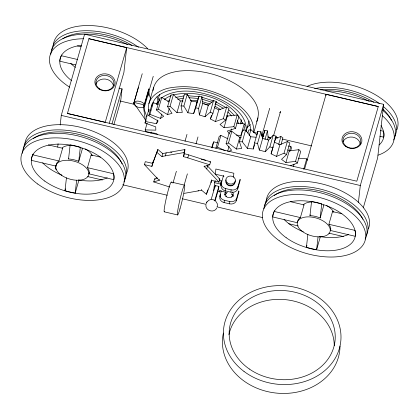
<?xml version="1.0" encoding="UTF-8"?>
<svg xmlns="http://www.w3.org/2000/svg" width="419" height="419" viewBox="0 0 419 419"><rect width="100%" height="100%" fill="white"/><g stroke="black" fill="none" stroke-linecap="round" stroke-linejoin="round"><path stroke-width="0.63" d="M205.912 204.896C205.184 210.862 214.219 213.481 216.791 208.054M250.552 130.225C250.405 114.56 235.378 104.205 222.84 97.81C209.919 91.604 195.521 88.205 181.16 88.739C170.004 89.242 155.245 92.782 152.034 105.159M148.881 89.745L148.902 89.409L144.293 105.441L144.712 110.915L146.739 116.566M153.05 90.656C154.826 74.645 174.341 70.507 187.686 70.638C203.639 70.732 219.535 75.048 233.483 82.768C246.498 89.907 263.897 104.902 256.627 121.562M55.617 165.741L55.256 168.967L56.528 169.266M57.717 147.022L58.079 143.796M60.179 125.072L61.263 115.393L84.612 34.196L383.652 104.331L377.645 157.905L363.273 207.871M378.278 106.541L88.912 38.705L126.679 47.693L105.221 122.327L67.433 113.465L356.815 181.207L378.278 106.541L326.087 94.301L304.618 168.962M78.212 180.249A42.518 22.987 16 0 0 78.851 180.353L75.2 193.059A42.518 22.987 16 0 1 65.008 190.666L66.448 177.824M68.559 158.99L70.146 144.869A42.518 22.987 16 0 1 80.338 147.258L78.751 161.373A17.006 9.197 16 0 0 68.559 158.99L68.789 158.199M75.2 193.059L76.64 180.222M118.912 88.158L122.06 88.896L120.714 100.885L113.863 124.715M126.679 47.693L123.909 72.408L109.301 123.212M184.91 149.562L184.444 153.731A30.718 16.608 16 0 1 188.644 154.889L210.584 161.849L209.725 164.824L187.785 157.863A30.718 16.608 16 0 0 183.59 156.711L184.056 152.542L184.91 149.562L166.181 152.867A30.718 16.608 16 0 0 162.813 153.668L157.874 149.483L152.464 164.101A30.718 16.608 16 0 0 151.903 166.385L144.445 164.636L145.304 161.661L152.757 163.41A30.718 16.608 16 0 1 153.323 161.121M213.716 190.525L214.601 182.668L215.204 180.563M215.01 187.283L215.209 185.533L218.87 186.392L218.608 188.723L215.099 200.916M217.833 191.493L219.598 191.907L219.724 190.792L227.486 192.614M221.551 185.408L220.357 185.125L221.384 180.893L219.619 180.479M221.384 180.893L220.357 185.125M239.034 191.399L236.4 200.56A5.667 4.745 6.4 0 1 229.586 203.849L224.086 202.56A5.667 4.745 6.4 0 1 219.907 196.689L221.216 190.718M223.578 175.372L221.473 182.7L221.216 185.004A5.667 4.745 6.4 0 0 225.396 190.875L230.895 192.164A5.667 4.745 6.4 0 0 237.714 188.875L240.349 179.714M224.086 202.56L224.343 200.256A5.667 4.745 6.4 0 1 220.164 194.385M225.396 190.875L225.658 188.571A5.667 4.745 6.4 0 1 221.473 182.7M229.586 203.849L229.842 201.544A5.667 4.745 6.4 0 0 236.662 198.255L238.767 190.923M230.895 192.164L231.157 189.859A5.667 4.745 6.4 0 0 237.971 186.57L240.077 179.243M233.435 177.101L233.87 173.241L215.885 169.019L215.303 174.173L223.987 176.21M236.4 200.56L236.662 198.255M237.714 188.875L237.971 186.57M319.629 236.866A42.518 22.987 16 0 0 320.268 236.976L316.617 249.677A42.518 22.987 16 0 1 306.425 247.283L307.865 234.446M309.976 215.612L311.563 201.487A42.518 22.987 16 0 1 321.75 203.875L320.168 217.99A17.006 9.197 16 0 0 309.976 215.612L310.207 214.816M325.94 95.6L326.087 94.301M316.617 249.677L318.052 236.845M358.423 202.309L360.303 185.523L383.652 104.331M253.715 132.304C254.715 114.225 236.683 102.367 222.327 95.474C206.693 88.477 189.079 84.916 172.015 87.571C160.393 88.807 145.744 97.533 148.782 111.114M151.84 106.29L151.924 105.719M246.183 130.985C247.388 113.711 229.334 103.001 215.497 97.156C198.601 90.923 177.31 87.068 161.477 97.941M217.335 206.583L217.304 203.765L215.665 201.057M256.072 137.249L250.735 136.756L245.623 130.094L242.784 130.105L239.427 141.784L242.266 141.774L247.378 148.436L253.306 148.981L254.511 142.905L257.868 131.226L260.885 131.776L262.692 138.406L259.335 150.086L265.311 151.72L269.878 146.833L273.235 135.154L276.126 136.212L274.455 142.167L279.902 144.728L287.376 141.507L289.864 142.973L286.502 154.653L281.516 159.346L285.894 162.588L295.547 161.346L297.385 163.08L290.173 165.819M257.266 134.263L257.868 131.226M147.142 123.134L145.199 129.895L155.831 130.157L155.737 126.847L145.011 123.055L145.393 121.5L156.507 123.731L158.115 120.887L148.719 115.634L152.076 103.954L153.286 102.697L158 104.478M148.368 111.375L148.75 109.82L150.604 110.192M287.376 141.507L284.019 153.186L276.54 156.407L271.098 153.846L272.769 147.891L269.878 146.833M48.285 144.901L62.62 148.263L58.964 160.964A17.006 9.197 16 0 0 56.172 166.16L31.346 160.336A42.518 22.987 16 0 1 32.792 154.831L33.022 154.035M75.766 64.94L59.849 61.205A42.518 22.987 16 0 1 61.3 55.696L61.525 54.905M67.433 113.465L88.912 38.705M65.008 190.666L65.532 188.849M78.751 161.373L82.407 148.672A17.006 9.197 16 0 0 81.805 148.426M87.471 167.652L113.643 173.791A42.518 22.987 16 0 1 113.811 179.678L88.985 173.854A17.006 9.197 16 0 0 87.471 167.652L91.122 154.951L100.471 157.141M88.985 173.854L89.441 172.267M111.962 124.019L122.06 88.896M133.792 103.116L142.24 73.728M144.293 105.441L143.707 105.305L143.293 105.688L145.283 119.562L133.902 103.179L138.532 87.079M143.293 105.688L144.194 104.881L148.824 88.781M144.791 105.698L153.239 76.305M148.897 103.661L153.506 87.629M145.011 123.055L148.75 109.82M148.719 115.634L149.929 114.377L153.286 102.697M156.701 104.294L159.539 94.432M149.929 114.377L160.535 118.378L163.703 116.257L156.47 109.998L159.828 98.318L161.755 97.475L169.302 101.937M150.955 133.279L151.306 132.053M156.47 109.998L158.398 109.155L161.755 97.475M156.507 123.731L157.565 120.044M160.535 118.378L161.771 114.073M158.398 109.155L167.558 114.57L172.005 113.36L167.584 106.656L170.942 94.977L173.414 94.621L180.311 100.969L182.679 100.885M151.903 166.385L152.757 163.41M167.558 114.57L169.328 108.427M214.334 107.604L218.812 109.914L226.684 106.997L228.968 108.458L225.611 120.138L223.327 118.677L215.455 121.594L210.417 118.991L212.931 113.303L216.288 101.623L213.59 100.513L210.228 112.192L205.017 116.765L199.381 114.963L202.738 103.284L201.948 96.789L199.067 96.124L195.71 107.803L193.625 113.628L187.885 112.784L191.242 101.105L187.22 94.385L184.418 94.223L181.06 105.902L182.286 112.454L176.954 112.648L170.056 106.3L173.414 94.621M152.464 164.101L157.874 149.483M169.711 187.01L153.71 181.935L154.569 178.955L157.366 178.101M157.015 152.464L161.959 156.648L162.813 153.668M159.471 179.662L159.314 180.222A30.718 16.608 16 0 1 156.743 177.787L156.905 177.227M176.954 112.648L180.311 100.969M161.959 156.648A30.718 16.608 16 0 1 165.322 155.847L166.181 152.867M187.885 112.784L183.862 106.065L187.22 94.385M172.968 183.15L176.383 171.266M185.015 141.245L186.994 134.368M193.625 113.628L196.982 101.948L199.067 96.124M183.59 156.711L184.444 153.731M199.381 114.963L198.59 108.469L201.948 96.789M187.785 157.863L188.644 154.889M184.145 185.104L187.382 173.843M196.013 143.827L197.993 136.945M205.017 116.765L208.379 105.085L213.59 100.513M210.417 118.991L211.48 115.304M215.455 121.594L218.812 109.914M206.886 165.306A30.718 16.608 16 0 1 207.552 165.992L219.849 179.143L218.99 182.118L206.693 168.972A30.718 16.608 16 0 0 204.126 166.537L204.283 165.976M184.067 193.389L198.114 190.912L198.276 190.352M211.742 147.614L212.978 143.314L213.831 141.826L217.498 142.874M212.061 147.975L213.831 141.826M206.693 168.972L207.552 165.992M198.114 190.912A30.718 16.608 16 0 0 201.481 190.111L201.644 189.556M223.327 118.677L226.684 106.997M220.886 135.379L219.184 136.463L215.822 148.143L217.529 147.059L220.886 135.379L227.905 138.789M235.504 128.361L233.844 126.685L224.008 127.685L227.365 116.005L237.201 115.005L238.861 116.681L235.504 128.361L227.328 131.037L229.544 134.001M201.481 190.111L206.42 194.296L206.687 193.363M206.797 192.991L207.065 192.064M207.169 191.687L207.279 191.315M206.42 194.296L210.972 182.658A30.718 16.608 16 0 0 211.537 180.374L211.695 179.814M210.972 182.658L211.616 180.427M228.654 151.406L231.618 150.206L226.092 143.591L229.45 131.912L231.843 131.336L239.757 137.374L240.93 137.243M215.209 185.533L211.166 199.585A5.374 4.504 6.4 0 1 214.748 200.392M230.623 132.037L231.503 128.963M226.092 143.591L228.486 143.015L231.843 131.336M233.844 126.685L237.201 115.005M227.648 151.269L229.062 146.351M218.87 186.392L214.827 200.439A5.489 0.424 -76.8 0 1 214.832 200.911M219.598 191.907L220.048 190.331M240.27 124.003L241.512 119.687M219.907 196.689L220.609 194.248M228.486 143.015L236.395 149.054L239.757 137.374M236.484 123.113L244.198 123.82L240.836 135.499L236.342 135.086M243.675 130.482L245.089 125.564L244.198 123.82M242.266 141.774L245.623 130.094M246.115 131.477L249.132 120.991M247.875 133.095L248.75 130.047L250.918 129.67L257.067 135.117M249.164 135.772L250.918 129.67M247.378 148.436L250.735 136.756M253.752 132.703L258.015 117.88M253.306 148.981L254.543 144.681M259.335 150.086L257.528 143.455L260.885 131.776M269.501 108.94L261.755 135.871A11.329 6.128 16 0 1 263.881 135.939M262.483 138.008L264.866 130.299L267.448 130.885L268.176 137.359L267.474 139.799M262.587 138.228L264.866 130.299M264.991 139.427L267.448 130.885M265.311 151.72L268.668 140.04L273.235 135.154M273.617 135.557L280.463 111.758M271.098 153.846L276.126 136.212M278.656 144.445L280.934 136.515L282.945 137.846L281.018 144.555M276.54 156.407L279.902 144.728M285.894 162.588L289.251 150.908L298.909 149.667L300.742 151.4L297.385 163.08M289.419 151.207L290.823 146.325L288.241 146.032M290.618 150.94L291.498 147.886L290.823 146.325M290.325 201.67L304.032 204.881L300.381 217.587A17.006 9.197 16 0 0 297.59 222.777L272.764 216.958A42.518 22.987 16 0 1 274.209 211.448L274.44 210.652M293.337 166.573L294.044 164.117M295.547 161.346L298.909 149.667M303.696 169.286L306.698 158.838L298.375 158.173M306.425 247.283L306.944 245.466M320.168 217.99L323.819 205.289A17.006 9.197 16 0 0 323.222 205.043M328.889 224.27L355.061 230.408A42.518 22.987 16 0 1 355.228 236.295L330.397 230.471A17.006 9.197 16 0 0 328.889 224.27L332.539 211.569L341.888 213.758M330.397 230.471L330.858 228.884M207.562 190.593L207.845 189.865M210.977 181.862L211.26 181.139M206.127 203.655L206.682 202.398M156.842 104.048L159.775 99.533M215.031 104.467L216.288 101.623M206.918 202.026L208.83 200.23L210.809 199.554M206.52 202.665L207.075 201.769M250.436 124.584L246.953 127.517M242.418 122.61L240.977 123.736M167.726 101.555L169.779 100.047M164.327 99.465L167.71 97.213L171.203 95.647M225.611 120.138L220.017 124.516L224.008 127.685M133.902 103.179L134.96 102.665L144.194 104.881M274.833 138.715L280.934 136.515M177.666 99.319L183.532 98.062M209.929 162.048L210.584 161.849M153.71 181.935L159.314 180.222M204.126 166.537L209.725 164.824M175.503 97.459L184.082 95.867M173.817 94.809C197.888 89.525 232.398 99.24 242.543 123.605M182.014 101.204L183.035 100.969M165.322 155.847L184.056 152.542M167.584 106.656L170.056 106.3M236.395 149.054L241.695 148.462L239.427 141.784M239.223 137.427L241.103 137.291M187.775 95.715L198.821 96.669M188.833 97.716L198.166 98.455M190.383 100.235L197.302 100.712M261.76 136.123L263.006 136.18M181.06 105.902L183.862 106.065M196.443 102.508L197.009 102.576M191.242 101.105L196.982 101.948M254.511 142.905L257.528 143.455M202.078 97.318L213.261 100.79M195.71 107.803L198.59 108.469M77.415 45.917L81.15 46.792M61.3 55.696L77.499 59.498M380.447 130.545L383.563 131.278A42.518 22.987 16 0 1 383.731 137.165L379.913 136.269M119.844 100.948L134.494 104.383M253.615 132.32L257.434 133.216M261.257 134.111L262.53 134.41M275.273 137.401L277.818 137.998M282.28 139.04L311.579 145.912M61.263 115.393L360.303 185.523M170.643 152.081L171.916 152.38M201.23 159.257L205.687 160.304M218.917 178.923L219.849 179.143M211.537 180.374L218.99 182.118M214.601 182.668L220.478 184.046M225.658 188.571L231.157 189.859M171.266 182.045L184.554 185.161M32.792 154.831L58.964 160.964M274.209 211.448L300.381 217.587M224.343 200.256L229.842 201.544M87.702 176.577L102.336 180.013M122.699 184.784L167.233 195.233M182.506 198.81L206.048 204.336M216.864 206.871L262.676 217.613M288.759 223.73L298.307 225.972M328.847 233.132L343.48 236.567M164.295 211.831L177.577 214.947M202.613 99.329L212.087 102.32M202.513 101.691L210.228 104.106M262.692 138.406L268.668 140.04M203.969 103.964L204.551 104.122M205.127 104.294L205.698 104.467M154.569 178.955L155.355 179.206M202.738 103.284L208.379 105.085M206.274 104.65L208.547 105.447M210.228 112.192L212.931 113.303M268.176 137.359L270.59 138.364M216.309 102.105L225.333 107.196M215.555 103.839L223.133 108.17M217.529 147.059L225.129 150.751M215.078 106.279L220.556 109.532M284.019 153.186L286.502 154.653M287.79 149.824L289.251 150.908M228.905 109.898L234.2 115.241M227.884 111.931L231.623 115.984M144.445 164.636L156.743 177.787M227.019 115.235L228.004 116.451M146.126 120.819L145.053 119.164M306.698 158.838L307.457 160.205M157.376 134.756L156.779 133.598L145.676 131.613L145.199 129.895M237.384 120.321L238.479 123.375M158.073 99.811L156.973 96.758M165.196 99.911L164.782 98.879M150.693 99.109L149.326 94.883L148.86 91.085M148.363 92.777L148.813 95.946M343.03 141.821A8.883 7.442 6.4 0 1 352.473 137.102A8.883 7.442 6.4 0 1 360.267 144.105M95.836 84.303A9.019 7.558 6.4 0 1 105.043 79.023A9.019 7.558 6.4 0 1 113.434 85.738M235.211 180.872A4.787 4.012 6.4 0 1 230.052 185.35A4.787 4.012 6.4 0 1 225.993 179.851M224.903 194.772A4.787 4.012 6.4 0 1 226.286 193.793M231.607 194.248A4.787 4.012 6.4 0 1 233.189 196.113M225.951 196.7A2.833 2.373 6.4 0 1 226.386 195.898M231.361 196.631A2.833 2.373 6.4 0 1 231.498 197.098M307.127 86.398A53.15 28.733 16 0 1 369.448 91.583A53.15 28.733 16 0 1 396.84 129.822M382.306 115.654A53.15 28.733 16 0 1 378.011 155.192M380.976 125.532A42.518 22.987 16 0 1 379.101 144.974M320.525 89.886A50.023 27.046 16 0 1 373.91 102.341M382.762 109.003A50.023 27.046 16 0 1 391.419 120.206M382.736 110.291A53.15 28.733 16 0 1 393.603 140.019M325.605 90.792A53.15 28.733 16 0 1 369.165 101.314M383.27 106.463A53.15 28.733 16 0 1 394.866 136.055M314.611 88.645A53.15 28.733 16 0 1 379.446 103.519M266.165 201.932A53.15 28.733 16 0 1 323.761 184.386A53.15 28.733 16 0 1 368.338 228.952M348.671 234.451A42.518 22.987 16 0 1 319.797 236.557M303.319 231.801A42.518 22.987 16 0 1 284.051 219.462M303.607 204.451A17.006 9.197 16 0 1 311.6 201.953M326.569 205.54A17.006 9.197 16 0 1 333.849 212.313M303.681 205.127A17.006 9.197 16 0 1 304.032 204.881M332.539 211.569A17.006 9.197 16 0 1 332.822 211.962M274.246 195.573A50.023 27.046 16 0 1 322.111 191.504A50.023 27.046 16 0 1 362.917 219.336M263.823 208.767A53.15 28.733 16 0 1 324.4 193.892A53.15 28.733 16 0 1 365.096 239.149M264.745 205.912A53.15 28.733 16 0 1 324.353 190.142A53.15 28.733 16 0 1 366.363 235.19M53.276 45.582A53.15 28.733 16 0 1 90.53 25.575A53.15 28.733 16 0 1 147.671 48.667M69.633 87.189A53.15 28.733 16 0 1 50.06 55.36A53.15 28.733 16 0 1 83.486 38.752M75.289 67.396A42.518 22.987 16 0 1 70.764 63.327M71.492 80.61A42.518 22.987 16 0 1 81.328 45.346M62.85 38.737A50.023 27.046 16 0 1 131.959 45.388M50.799 54.208A53.15 28.733 16 0 1 127.748 44.697M51.836 50.16A53.15 28.733 16 0 1 83.994 30.755A53.15 28.733 16 0 1 138.521 47.253M24.773 144.712A53.15 28.733 16 0 1 83.905 128.193A53.15 28.733 16 0 1 126.433 173.387M107.254 177.829A42.518 22.987 16 0 1 78.379 179.94M61.902 175.184A42.518 22.987 16 0 1 42.633 162.844M62.19 147.834A17.006 9.197 16 0 1 70.183 145.335M85.151 148.918A17.006 9.197 16 0 1 92.431 155.695M62.263 148.509A17.006 9.197 16 0 1 62.62 148.263M91.122 154.951A17.006 9.197 16 0 1 91.405 155.344M33.321 138.584A50.023 27.046 16 0 1 82.14 135.285A50.023 27.046 16 0 1 122.018 163.897M22.291 153.338A53.15 28.733 16 0 1 81.422 136.819A53.15 28.733 16 0 1 123.956 182.014M23.328 149.295A53.15 28.733 16 0 1 83.449 133.671A53.15 28.733 16 0 1 124.673 179.086M164.609 211.553A15.294 1.178 -76.8 0 1 166.605 196.789A15.294 1.178 -76.8 0 1 171.429 182.385M272.9 146.75A8.495 4.593 16 0 1 273.015 147.682M268.013 136.809A11.329 6.128 16 0 1 270.889 137.977M280.541 111.496A5.667 3.064 16 0 1 279.662 112.69M269.6 108.579A5.667 3.064 16 0 1 269.679 108.312M234.577 182.998A4.248 3.562 6.4 0 1 230.167 185.9A4.248 3.562 6.4 0 1 226.145 182.359M224.794 195.06A4.248 3.562 6.4 0 1 226.595 193.222M231.581 193.725A4.248 3.562 6.4 0 1 233.048 196.317M232.435 191.97A4.248 3.562 6.4 0 1 231.979 196.721A4.248 3.562 6.4 0 1 226.297 196.631A4.248 3.562 6.4 0 1 225.6 191.865M340.008 346.12A58.911 49.353 6.4 0 1 275.712 393.017A58.911 49.353 6.4 0 1 223.385 333.058M228.936 334.661A53.14 44.514 6.4 0 1 285.658 299.679A53.14 44.514 6.4 0 1 334.242 345.612M346.272 146.315A8.883 7.442 6.4 0 0 360.618 142.167A8.883 7.442 6.4 0 0 348.687 133.64A8.883 7.442 6.4 0 0 346.272 146.315M345.633 146.414A10.014 8.39 6.4 0 0 361.801 141.742A10.014 8.39 6.4 0 0 348.351 132.121A10.014 8.39 6.4 0 0 345.633 146.414M99.691 88.933A9.019 7.558 6.4 0 0 113.889 83.989A9.019 7.558 6.4 0 0 101.215 75.939A9.019 7.558 6.4 0 0 99.691 88.933M99.099 89.069A10.15 8.506 6.4 0 0 115.084 83.507A10.15 8.506 6.4 0 0 100.817 74.441A10.15 8.506 6.4 0 0 99.099 89.069M135.457 105.907A5.667 3.064 16 0 0 144.634 106.232A5.667 3.064 16 0 0 137.778 101.079A5.667 3.064 16 0 0 135.457 105.907M227.695 183.129A4.787 4.012 6.4 0 0 235.373 180.772A4.787 4.012 6.4 0 0 228.847 176.273A4.787 4.012 6.4 0 0 227.695 183.129M279.18 240.658A53.15 28.733 16 0 0 364.54 242.166A53.15 28.733 16 0 0 298.448 194.51A53.15 28.733 16 0 0 279.18 240.658M286.156 237.683A42.518 22.987 16 0 0 354.443 238.893A42.518 22.987 16 0 0 301.57 200.764A42.518 22.987 16 0 0 286.156 237.683M302.581 231.639A17.006 9.197 16 0 0 329.894 232.126A17.006 9.197 16 0 0 308.745 216.874A17.006 9.197 16 0 0 302.581 231.639M37.762 184.041A53.15 28.733 16 0 0 123.123 185.549A53.15 28.733 16 0 0 57.031 137.893A53.15 28.733 16 0 0 37.762 184.041M44.739 181.066A42.518 22.987 16 0 0 113.025 182.27A42.518 22.987 16 0 0 60.153 144.146A42.518 22.987 16 0 0 44.739 181.066M61.164 175.022A17.006 9.197 16 0 0 88.477 175.503A17.006 9.197 16 0 0 67.328 160.257A17.006 9.197 16 0 0 61.164 175.022M179.971 208.919A15.294 1.178 -76.8 0 0 184.653 185.256A15.294 1.178 -76.8 0 0 178.573 205.986A15.294 1.178 -76.8 0 0 179.971 208.919M244.02 371.438A58.911 49.353 6.4 0 0 340.019 346.015A58.911 49.353 6.4 0 0 262.556 287.848A58.911 49.353 6.4 0 0 244.02 371.438M249.315 369.003A53.14 44.514 6.4 0 0 334.681 343.287A53.14 44.514 6.4 0 0 262.598 293.012A53.14 44.514 6.4 0 0 249.315 369.003"/></g></svg>
